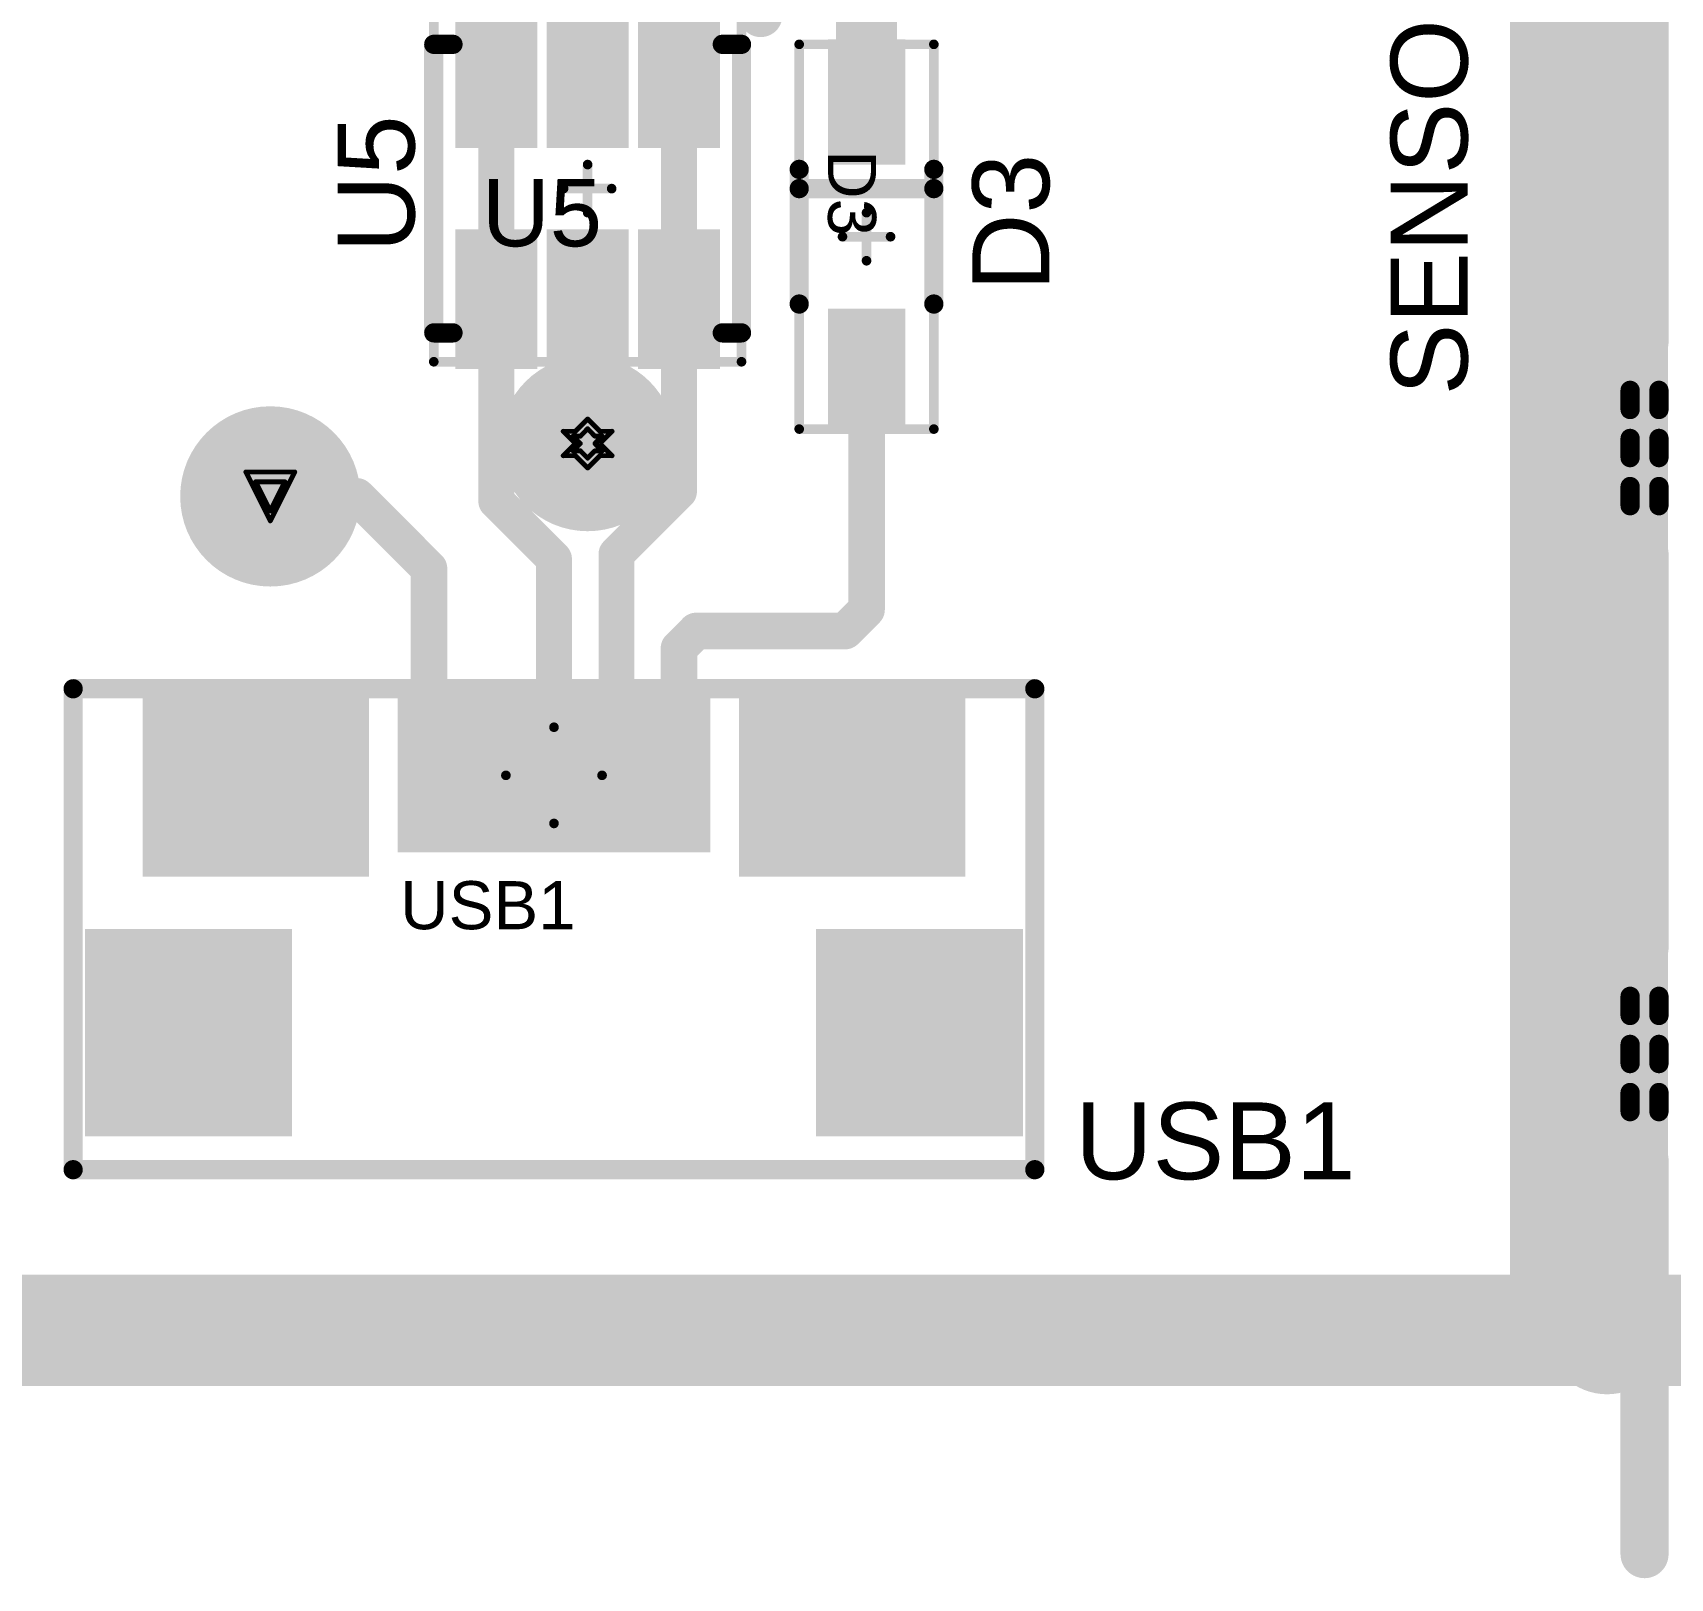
# Model space of a CAD drawing. Header units: inches. Extents: x -21 to 344, y -3 to 240.
# Drawn here: x 58.63 to 75.66, y -2.65 to 13.42 of the extents above; entities that cross this region are included whole.
import ezdxf

# ---------------------------------------------------------------- set-up
doc = ezdxf.new("R2010")
doc.units = ezdxf.units.IN
for name, color, linetype in [('Bottom Layer', 5, 'Continuous'), ('Drill Drawing', 1, 'Continuous'), ('Int1 -GND)', 76, 'Continuous'), ('Int2 -PWR)', 16, 'Continuous'), ('Keep-Out Layer', 6, 'Continuous'), ('Route Tool Path', 56, 'Continuous'), ('Top Component Center', 76, 'Continuous'), ('Top Designator', 56, 'Continuous'), ('Top Layer', 1, 'Continuous'), ('Top Overlay', 2, 'Continuous'), ('Top Paste', 8, 'Continuous'), ('Top Solder', 216, 'Continuous'), ('Via Holes', 16, 'Continuous')]:
    doc.layers.add(name, color=color, linetype=linetype)
doc.styles.add('Arial', font='', dxfattribs={"height": 0.2})
doc.styles.get('Arial').set_extended_font_data('Arial')

# ---------------------------------------------------------------- blocks, each defined once
blk = doc.blocks.new('MICRO_B_USB_4')
at = {"layer": 'Top Layer'}
for points in [[(-4.15, 0.675), (-2.05, 0.675), (-2.05, -0.925), (-4.15, -0.925)], [(-1.5, 0.675), (-1.1, 0.675), (-1.1, -0.675), (-1.5, -0.675)], [(-0.85, 0.675), (-0.45, 0.675), (-0.45, -0.675), (-0.85, -0.675)], [(-0.2, 0.675), (0.2, 0.675), (0.2, -0.675), (-0.2, -0.675)], [(0.45, 0.675), (0.85, 0.675), (0.85, -0.675), (0.45, -0.675)], [(1.1, 0.675), (1.5, 0.675), (1.5, -0.675), (1.1, -0.675)], [(2.05, 0.675), (4.15, 0.675), (4.15, -0.925), (2.05, -0.925)], [(-4.75, -1.725), (-2.85, -1.725), (-2.85, -3.625), (-4.75, -3.625)], [(2.85, -1.725), (4.75, -1.725), (4.75, -3.625), (2.85, -3.625)]]:
    blk.add_hatch(color=1, dxfattribs=at).paths.add_polyline_path(points)
at = {"layer": 'Top Paste'}
for points in [[(-4.277, 0.802), (-1.923, 0.802), (-1.923, -1.052), (-4.277, -1.052)], [(-1.627, 0.802), (-0.973, 0.802), (-0.973, -0.802), (-1.627, -0.802)], [(-0.977, 0.802), (-0.323, 0.802), (-0.323, -0.802), (-0.977, -0.802)], [(-0.327, 0.802), (0.327, 0.802), (0.327, -0.802), (-0.327, -0.802)], [(0.323, 0.802), (0.977, 0.802), (0.977, -0.802), (0.323, -0.802)], [(0.973, 0.802), (1.627, 0.802), (1.627, -0.802), (0.973, -0.802)], [(1.923, 0.802), (4.277, 0.802), (4.277, -1.052), (1.923, -1.052)], [(-4.877, -1.598), (-2.723, -1.598), (-2.723, -3.752), (-4.877, -3.752)], [(2.723, -1.598), (4.877, -1.598), (4.877, -3.752), (2.723, -3.752)]]:
    blk.add_hatch(color=8, dxfattribs=at).paths.add_polyline_path(points)
at = {"layer": 'Top Solder'}
for points in [[(-4.2, 0.725), (-2, 0.725), (-2, -0.975), (-4.2, -0.975)], [(-1.55, 0.725), (-1.05, 0.725), (-1.05, -0.725), (-1.55, -0.725)], [(-0.9, 0.725), (-0.4, 0.725), (-0.4, -0.725), (-0.9, -0.725)], [(-0.25, 0.725), (0.25, 0.725), (0.25, -0.725), (-0.25, -0.725)], [(0.4, 0.725), (0.9, 0.725), (0.9, -0.725), (0.4, -0.725)], [(1.05, 0.725), (1.55, 0.725), (1.55, -0.725), (1.05, -0.725)], [(2, 0.725), (4.2, 0.725), (4.2, -0.975), (2, -0.975)], [(-4.8, -1.675), (-2.8, -1.675), (-2.8, -3.675), (-4.8, -3.675)], [(2.8, -1.675), (4.8, -1.675), (4.8, -3.675), (2.8, -3.675)]]:
    blk.add_hatch(color=216, dxfattribs=at).paths.add_polyline_path(points)
at = {"layer": 'Top Component Center'}
for points in [[(-5, 0.9, 0.1, 0.1, 0), (5, 0.9, 0.1, 0.1, 0)], [(-5, -4.1, 0.1, 0.1, 0), (-5, 0.9, 0.1, 0.1, 0)], [(5, -4.1, 0.1, 0.1, 0), (5, 0.9, 0.1, 0.1, 0)], [(0, -0.5, 0.1, 0.1, 0), (0, 0.5, 0.1, 0.1, 0)], [(-0.5, 0, 0.1, 0.1, 0), (0.5, 0, 0.1, 0.1, 0)], [(-5, -4.1, 0.1, 0.1, 0), (5, -4.1, 0.1, 0.1, 0)]]:
    blk.add_lwpolyline(points, format="xyseb", dxfattribs=at)
for points in [[(-5.025, 0.9, 0.05, 0.05, 1), (-4.975, 0.9, 0.05, 0.05, 1)], [(-5.025, 0.9, 0.05, 0.05, 1), (-4.975, 0.9, 0.05, 0.05, 1)], [(4.975, 0.9, 0.05, 0.05, 1), (5.025, 0.9, 0.05, 0.05, 1)], [(4.975, 0.9, 0.05, 0.05, 1), (5.025, 0.9, 0.05, 0.05, 1)], [(-0.025, 0.5, 0.05, 0.05, 1), (0.025, 0.5, 0.05, 0.05, 1)], [(-0.525, 0, 0.05, 0.05, 1), (-0.475, 0, 0.05, 0.05, 1)], [(0.475, 0, 0.05, 0.05, 1), (0.525, 0, 0.05, 0.05, 1)], [(-0.025, -0.5, 0.05, 0.05, 1), (0.025, -0.5, 0.05, 0.05, 1)], [(-5.025, -4.1, 0.05, 0.05, 1), (-4.975, -4.1, 0.05, 0.05, 1)], [(-5.025, -4.1, 0.05, 0.05, 1), (-4.975, -4.1, 0.05, 0.05, 1)], [(4.975, -4.1, 0.05, 0.05, 1), (5.025, -4.1, 0.05, 0.05, 1)], [(4.975, -4.1, 0.05, 0.05, 1), (5.025, -4.1, 0.05, 0.05, 1)]]:
    blk.add_lwpolyline(points, format="xyseb", close=True, dxfattribs=at)
at = {"layer": 'Top Designator'}
for points in [[(-5, 0.9, 0.1, 0.1, 0), (5, 0.9, 0.1, 0.1, 0)], [(-5, -4.1, 0.1, 0.1, 0), (-5, 0.9, 0.1, 0.1, 0)], [(5, -4.1, 0.1, 0.1, 0), (5, 0.9, 0.1, 0.1, 0)], [(-5, -4.1, 0.1, 0.1, 0), (5, -4.1, 0.1, 0.1, 0)]]:
    blk.add_lwpolyline(points, format="xyseb", dxfattribs=at)
for points in [[(-5.025, 0.9, 0.05, 0.05, 1), (-4.975, 0.9, 0.05, 0.05, 1)], [(-5.025, 0.9, 0.05, 0.05, 1), (-4.975, 0.9, 0.05, 0.05, 1)], [(4.975, 0.9, 0.05, 0.05, 1), (5.025, 0.9, 0.05, 0.05, 1)], [(4.975, 0.9, 0.05, 0.05, 1), (5.025, 0.9, 0.05, 0.05, 1)], [(-5.025, -4.1, 0.05, 0.05, 1), (-4.975, -4.1, 0.05, 0.05, 1)], [(-5.025, -4.1, 0.05, 0.05, 1), (-4.975, -4.1, 0.05, 0.05, 1)], [(4.975, -4.1, 0.05, 0.05, 1), (5.025, -4.1, 0.05, 0.05, 1)], [(4.975, -4.1, 0.05, 0.05, 1), (5.025, -4.1, 0.05, 0.05, 1)]]:
    blk.add_lwpolyline(points, format="xyseb", close=True, dxfattribs=at)
at = {"layer": 'Top Overlay'}
for points in [[(-5, -4.1, 0.2, 0.2, 0), (-5, 0.9, 0.2, 0.2, 0)], [(-5, 0.9, 0.2, 0.2, 0), (5, 0.9, 0.2, 0.2, 0)], [(5, -4.1, 0.2, 0.2, 0), (5, 0.9, 0.2, 0.2, 0)], [(-5, -4.1, 0.2, 0.2, 0), (5, -4.1, 0.2, 0.2, 0)]]:
    blk.add_lwpolyline(points, format="xyseb", dxfattribs=at)
for points in [[(-5.05, 0.9, 0.1, 0.1, 1), (-4.95, 0.9, 0.1, 0.1, 1)], [(-5.05, 0.9, 0.1, 0.1, 1), (-4.95, 0.9, 0.1, 0.1, 1)], [(4.95, 0.9, 0.1, 0.1, 1), (5.05, 0.9, 0.1, 0.1, 1)], [(4.95, 0.9, 0.1, 0.1, 1), (5.05, 0.9, 0.1, 0.1, 1)], [(-5.05, -4.1, 0.1, 0.1, 1), (-4.95, -4.1, 0.1, 0.1, 1)], [(-5.05, -4.1, 0.1, 0.1, 1), (-4.95, -4.1, 0.1, 0.1, 1)], [(4.95, -4.1, 0.1, 0.1, 1), (5.05, -4.1, 0.1, 0.1, 1)], [(4.95, -4.1, 0.1, 0.1, 1), (5.05, -4.1, 0.1, 0.1, 1)]]:
    blk.add_lwpolyline(points, format="xyseb", close=True, dxfattribs=at)
at = {"layer": 'Top Designator', "style": 'Arial'}
blk.add_text('USB1', height=0.5, rotation=360, dxfattribs=at).set_placement((-1.6, -1.6))
blk = doc.blocks.new('SOT23_6L_9')
at = {"layer": 'Top Layer'}
for points in [[(-0.55, 1.25), (-0.55, 0.65), (-1.75, 0.65), (-1.75, 1.25)], [(1.75, 1.25), (1.75, 0.65), (0.55, 0.65), (0.55, 1.25)], [(-0.55, 0.3), (-0.55, -0.3), (-1.75, -0.3), (-1.75, 0.3)], [(1.75, 0.3), (1.75, -0.3), (0.55, -0.3), (0.55, 0.3)], [(-0.55, -0.65), (-0.55, -1.25), (-1.75, -1.25), (-1.75, -0.65)], [(1.75, -0.65), (1.75, -1.25), (0.55, -1.25), (0.55, -0.65)]]:
    blk.add_hatch(color=1, dxfattribs=at).paths.add_polyline_path(points)
at = {"layer": 'Top Paste'}
for points in [[(-0.423, 1.377), (-0.423, 0.523), (-1.877, 0.523), (-1.877, 1.377)], [(1.877, 1.377), (1.877, 0.523), (0.423, 0.523), (0.423, 1.377)], [(-0.423, 0.427), (-0.423, -0.427), (-1.877, -0.427), (-1.877, 0.427)], [(1.877, 0.427), (1.877, -0.427), (0.423, -0.427), (0.423, 0.427)], [(-0.423, -0.523), (-0.423, -1.377), (-1.877, -1.377), (-1.877, -0.523)], [(1.877, -0.523), (1.877, -1.377), (0.423, -1.377), (0.423, -0.523)]]:
    blk.add_hatch(color=8, dxfattribs=at).paths.add_polyline_path(points)
at = {"layer": 'Top Solder'}
for points in [[(-0.5, 1.3), (-0.5, 0.6), (-1.8, 0.6), (-1.8, 1.3)], [(1.8, 1.3), (1.8, 0.6), (0.5, 0.6), (0.5, 1.3)], [(-0.5, 0.35), (-0.5, -0.35), (-1.8, -0.35), (-1.8, 0.35)], [(1.8, 0.35), (1.8, -0.35), (0.5, -0.35), (0.5, 0.35)], [(-0.5, -0.6), (-0.5, -1.3), (-1.8, -1.3), (-1.8, -0.6)], [(1.8, -0.6), (1.8, -1.3), (0.5, -1.3), (0.5, -0.6)]]:
    blk.add_hatch(color=216, dxfattribs=at).paths.add_polyline_path(points)
at = {"layer": 'Top Component Center'}
for points in [[(-1.8, -1.6, 0.1, 0.1, 0), (-1.8, 1.6, 0.1, 0.1, 0)], [(1.8, 1.6, 0.1, 0.1, 0), (-1.8, 1.6, 0.1, 0.1, 0)], [(1.8, -1.6, 0.1, 0.1, 0), (1.8, 1.6, 0.1, 0.1, 0)], [(0, -0.25, 0.1, 0.1, 0), (0, 0.25, 0.1, 0.1, 0)], [(0.25, 0, 0.1, 0.1, 0), (-0.25, 0, 0.1, 0.1, 0)], [(1.8, -1.6, 0.1, 0.1, 0), (-1.8, -1.6, 0.1, 0.1, 0)]]:
    blk.add_lwpolyline(points, format="xyseb", dxfattribs=at)
for points in [[(-1.825, 1.6, 0.05, 0.05, 1), (-1.775, 1.6, 0.05, 0.05, 1)], [(-1.825, 1.6, 0.05, 0.05, 1), (-1.775, 1.6, 0.05, 0.05, 1)], [(1.775, 1.6, 0.05, 0.05, 1), (1.825, 1.6, 0.05, 0.05, 1)], [(1.775, 1.6, 0.05, 0.05, 1), (1.825, 1.6, 0.05, 0.05, 1)], [(-0.025, 0.25, 0.05, 0.05, 1), (0.025, 0.25, 0.05, 0.05, 1)], [(-0.275, 0, 0.05, 0.05, 1), (-0.225, 0, 0.05, 0.05, 1)], [(0.225, 0, 0.05, 0.05, 1), (0.275, 0, 0.05, 0.05, 1)], [(-0.025, -0.25, 0.05, 0.05, 1), (0.025, -0.25, 0.05, 0.05, 1)], [(-1.825, -1.6, 0.05, 0.05, 1), (-1.775, -1.6, 0.05, 0.05, 1)], [(-1.825, -1.6, 0.05, 0.05, 1), (-1.775, -1.6, 0.05, 0.05, 1)], [(1.775, -1.6, 0.05, 0.05, 1), (1.825, -1.6, 0.05, 0.05, 1)], [(1.775, -1.6, 0.05, 0.05, 1), (1.825, -1.6, 0.05, 0.05, 1)]]:
    blk.add_lwpolyline(points, format="xyseb", close=True, dxfattribs=at)
at = {"layer": 'Top Designator'}
for points in [[(-1.8, -1.6, 0.1, 0.1, 0), (-1.8, 1.6, 0.1, 0.1, 0)], [(1.8, 1.6, 0.1, 0.1, 0), (-1.8, 1.6, 0.1, 0.1, 0)], [(1.8, -1.6, 0.1, 0.1, 0), (1.8, 1.6, 0.1, 0.1, 0)], [(1.8, -1.6, 0.1, 0.1, 0), (-1.8, -1.6, 0.1, 0.1, 0)]]:
    blk.add_lwpolyline(points, format="xyseb", dxfattribs=at)
for points in [[(-1.825, 1.6, 0.05, 0.05, 1), (-1.775, 1.6, 0.05, 0.05, 1)], [(-1.825, 1.6, 0.05, 0.05, 1), (-1.775, 1.6, 0.05, 0.05, 1)], [(1.775, 1.6, 0.05, 0.05, 1), (1.825, 1.6, 0.05, 0.05, 1)], [(1.775, 1.6, 0.05, 0.05, 1), (1.825, 1.6, 0.05, 0.05, 1)], [(-1.825, -1.6, 0.05, 0.05, 1), (-1.775, -1.6, 0.05, 0.05, 1)], [(-1.825, -1.6, 0.05, 0.05, 1), (-1.775, -1.6, 0.05, 0.05, 1)], [(1.775, -1.6, 0.05, 0.05, 1), (1.825, -1.6, 0.05, 0.05, 1)], [(1.775, -1.6, 0.05, 0.05, 1), (1.825, -1.6, 0.05, 0.05, 1)]]:
    blk.add_lwpolyline(points, format="xyseb", close=True, dxfattribs=at)
at = {"layer": 'Top Overlay'}
for points in [[(-1.7, 1.8, 0.25, 0.25, 1), (-1.9, 1.8, 0.25, 0.25, 1)], [(-1.962, 1.8, 0.125, 0.125, 1), (-1.837, 1.8, 0.125, 0.125, 1)], [(-1.762, 1.8, 0.125, 0.125, 1), (-1.637, 1.8, 0.125, 0.125, 1)], [(-1.55, 1.6, 0.1, 0.1, 1), (-1.45, 1.6, 0.1, 0.1, 1)], [(-1.55, 1.6, 0.1, 0.1, 1), (-1.45, 1.6, 0.1, 0.1, 1)], [(1.45, 1.6, 0.1, 0.1, 1), (1.55, 1.6, 0.1, 0.1, 1)], [(1.45, 1.6, 0.1, 0.1, 1), (1.55, 1.6, 0.1, 0.1, 1)], [(-1.55, 1.4, 0.1, 0.1, 1), (-1.45, 1.4, 0.1, 0.1, 1)], [(1.45, 1.4, 0.1, 0.1, 1), (1.55, 1.4, 0.1, 0.1, 1)], [(-1.55, -1.4, 0.1, 0.1, 1), (-1.45, -1.4, 0.1, 0.1, 1)], [(1.45, -1.4, 0.1, 0.1, 1), (1.55, -1.4, 0.1, 0.1, 1)], [(-1.55, -1.6, 0.1, 0.1, 1), (-1.45, -1.6, 0.1, 0.1, 1)], [(-1.55, -1.6, 0.1, 0.1, 1), (-1.45, -1.6, 0.1, 0.1, 1)], [(1.45, -1.6, 0.1, 0.1, 1), (1.55, -1.6, 0.1, 0.1, 1)], [(1.45, -1.6, 0.1, 0.1, 1), (1.55, -1.6, 0.1, 0.1, 1)]]:
    blk.add_lwpolyline(points, format="xyseb", close=True, dxfattribs=at)
for points in [[(-1.5, 1.4, 0.2, 0.2, 0), (-1.5, 1.6, 0.2, 0.2, 0)], [(1.5, 1.6, 0.2, 0.2, 0), (-1.5, 1.6, 0.2, 0.2, 0)], [(1.5, 1.4, 0.2, 0.2, 0), (1.5, 1.6, 0.2, 0.2, 0)], [(-1.5, -1.6, 0.2, 0.2, 0), (-1.5, -1.4, 0.2, 0.2, 0)], [(1.5, -1.6, 0.2, 0.2, 0), (1.5, -1.4, 0.2, 0.2, 0)], [(1.5, -1.6, 0.2, 0.2, 0), (-1.5, -1.6, 0.2, 0.2, 0)]]:
    blk.add_lwpolyline(points, format="xyseb", dxfattribs=at)
at = {"layer": 'Top Designator', "style": 'Arial'}
blk.add_text('U5', height=0.7, rotation=90, dxfattribs=at).set_placement((0.6, -1.1))
blk = doc.blocks.new('SOD323F_76')
at = {"layer": 'Top Layer'}
for points in [[(-1.925, 0.275), (-0.875, 0.275), (-0.875, -0.275), (-1.925, -0.275)], [(0.875, 0.275), (1.925, 0.275), (1.925, -0.275), (0.875, -0.275)]]:
    blk.add_hatch(color=1, dxfattribs=at).paths.add_polyline_path(points)
at = {"layer": 'Top Paste'}
for points in [[(-2.052, 0.402), (-0.748, 0.402), (-0.748, -0.402), (-2.052, -0.402)], [(0.748, 0.402), (2.052, 0.402), (2.052, -0.402), (0.748, -0.402)]]:
    blk.add_hatch(color=8, dxfattribs=at).paths.add_polyline_path(points)
at = {"layer": 'Top Solder'}
for points in [[(-1.975, 0.325), (-0.825, 0.325), (-0.825, -0.325), (-1.975, -0.325)], [(0.825, 0.325), (1.975, 0.325), (1.975, -0.325), (0.825, -0.325)]]:
    blk.add_hatch(color=216, dxfattribs=at).paths.add_polyline_path(points)
at = {"layer": 'Top Component Center'}
for points in [[(2, 0.7, 0.1, 0.1, 0), (-2, 0.7, 0.1, 0.1, 0)], [(-2, -0.7, 0.1, 0.1, 0), (-2, 0.7, 0.1, 0.1, 0)], [(2, -0.7, 0.1, 0.1, 0), (2, 0.7, 0.1, 0.1, 0)], [(0, -0.25, 0.1, 0.1, 0), (0, 0.25, 0.1, 0.1, 0)], [(0.25, 0, 0.1, 0.1, 0), (-0.25, 0, 0.1, 0.1, 0)], [(2, -0.7, 0.1, 0.1, 0), (-2, -0.7, 0.1, 0.1, 0)]]:
    blk.add_lwpolyline(points, format="xyseb", dxfattribs=at)
for points in [[(-2.025, 0.7, 0.05, 0.05, 1), (-1.975, 0.7, 0.05, 0.05, 1)], [(-2.025, 0.7, 0.05, 0.05, 1), (-1.975, 0.7, 0.05, 0.05, 1)], [(1.975, 0.7, 0.05, 0.05, 1), (2.025, 0.7, 0.05, 0.05, 1)], [(1.975, 0.7, 0.05, 0.05, 1), (2.025, 0.7, 0.05, 0.05, 1)], [(-0.025, 0.25, 0.05, 0.05, 1), (0.025, 0.25, 0.05, 0.05, 1)], [(-0.275, 0, 0.05, 0.05, 1), (-0.225, 0, 0.05, 0.05, 1)], [(0.225, 0, 0.05, 0.05, 1), (0.275, 0, 0.05, 0.05, 1)], [(-0.025, -0.25, 0.05, 0.05, 1), (0.025, -0.25, 0.05, 0.05, 1)], [(-2.025, -0.7, 0.05, 0.05, 1), (-1.975, -0.7, 0.05, 0.05, 1)], [(-2.025, -0.7, 0.05, 0.05, 1), (-1.975, -0.7, 0.05, 0.05, 1)], [(1.975, -0.7, 0.05, 0.05, 1), (2.025, -0.7, 0.05, 0.05, 1)], [(1.975, -0.7, 0.05, 0.05, 1), (2.025, -0.7, 0.05, 0.05, 1)]]:
    blk.add_lwpolyline(points, format="xyseb", close=True, dxfattribs=at)
at = {"layer": 'Top Designator'}
for points in [[(2, 0.7, 0.1, 0.1, 0), (-2, 0.7, 0.1, 0.1, 0)], [(-2, -0.7, 0.1, 0.1, 0), (-2, 0.7, 0.1, 0.1, 0)], [(2, -0.7, 0.1, 0.1, 0), (2, 0.7, 0.1, 0.1, 0)], [(2, -0.7, 0.1, 0.1, 0), (-2, -0.7, 0.1, 0.1, 0)]]:
    blk.add_lwpolyline(points, format="xyseb", dxfattribs=at)
for points in [[(-2.025, 0.7, 0.05, 0.05, 1), (-1.975, 0.7, 0.05, 0.05, 1)], [(-2.025, 0.7, 0.05, 0.05, 1), (-1.975, 0.7, 0.05, 0.05, 1)], [(1.975, 0.7, 0.05, 0.05, 1), (2.025, 0.7, 0.05, 0.05, 1)], [(1.975, 0.7, 0.05, 0.05, 1), (2.025, 0.7, 0.05, 0.05, 1)], [(-2.025, -0.7, 0.05, 0.05, 1), (-1.975, -0.7, 0.05, 0.05, 1)], [(-2.025, -0.7, 0.05, 0.05, 1), (-1.975, -0.7, 0.05, 0.05, 1)], [(1.975, -0.7, 0.05, 0.05, 1), (2.025, -0.7, 0.05, 0.05, 1)], [(1.975, -0.7, 0.05, 0.05, 1), (2.025, -0.7, 0.05, 0.05, 1)]]:
    blk.add_lwpolyline(points, format="xyseb", close=True, dxfattribs=at)
at = {"layer": 'Top Overlay'}
for points in [[(0.7, 0.7, 0.2, 0.2, 0), (-0.7, 0.7, 0.2, 0.2, 0)], [(-0.5, -0.7, 0.2, 0.2, 0), (-0.5, 0.7, 0.2, 0.2, 0)], [(0.7, -0.7, 0.2, 0.2, 0), (-0.7, -0.7, 0.2, 0.2, 0)]]:
    blk.add_lwpolyline(points, format="xyseb", dxfattribs=at)
for points in [[(-0.75, 0.7, 0.1, 0.1, 1), (-0.65, 0.7, 0.1, 0.1, 1)], [(-0.55, 0.7, 0.1, 0.1, 1), (-0.45, 0.7, 0.1, 0.1, 1)], [(0.65, 0.7, 0.1, 0.1, 1), (0.75, 0.7, 0.1, 0.1, 1)], [(-0.75, -0.7, 0.1, 0.1, 1), (-0.65, -0.7, 0.1, 0.1, 1)], [(-0.55, -0.7, 0.1, 0.1, 1), (-0.45, -0.7, 0.1, 0.1, 1)], [(0.65, -0.7, 0.1, 0.1, 1), (0.75, -0.7, 0.1, 0.1, 1)]]:
    blk.add_lwpolyline(points, format="xyseb", close=True, dxfattribs=at)
at = {"layer": 'Top Designator', "style": 'Arial'}
blk.add_text('D3', height=0.5, dxfattribs=at).set_placement((-0.9, -0.4))

msp = doc.modelspace()

# ---------------------------------------------------------------- hatches: boundary and pattern name
at = {"layer": 'Bottom Layer'}
h = msp.add_hatch(color=5, dxfattribs=at)
edge = h.paths.add_edge_path()
edge.add_arc((64.4, 9.15), 0.25, 0, 360)
h = msp.add_hatch(color=5, dxfattribs=at)
edge = h.paths.add_edge_path()
edge.add_arc((61.1, 8.6), 0.3, 0, 360)
at = {"layer": 'Int1 -GND)'}
h = msp.add_hatch(color=7, dxfattribs=at)
edge = h.paths.add_edge_path()
edge.add_arc((64.4, 9.15), 0.912, 0, 360)
at = {"layer": 'Int2 -PWR)'}
h = msp.add_hatch(color=7, dxfattribs=at)
edge = h.paths.add_edge_path()
edge.add_arc((61.1, 8.6), 0.937, 0, 360)
at = {"layer": 'Top Layer'}
h = msp.add_hatch(color=1, dxfattribs=at)
edge = h.paths.add_edge_path()
edge.add_arc((64.4, 9.15), 0.25, 0, 360)
h = msp.add_hatch(color=1, dxfattribs=at)
edge = h.paths.add_edge_path()
edge.add_arc((61.1, 8.6), 0.3, 0, 360)
at = {"layer": 'Via Holes'}
h = msp.add_hatch(color=7, dxfattribs=at)
edge = h.paths.add_edge_path()
edge.add_arc((64.4, 9.15), 0.15, 0, 360)
h = msp.add_hatch(color=7, dxfattribs=at)
edge = h.paths.add_edge_path()
edge.add_arc((61.1, 8.6), 0.175, 0, 360)

# ---------------------------------------------------------------- linework, layer by layer
at = {"layer": 'Drill Drawing'}
for points in [[(64.273, 9.277, 0.0508, 0.0508, 0), (64.4, 9.404, 0.0508, 0.0508, 0)], [(64.4, 9.404, 0.0508, 0.0508, 0), (64.527, 9.277, 0.0508, 0.0508, 0)], [(64.146, 9.277, 0.0508, 0.0508, 0), (64.273, 9.15, 0.0508, 0.0508, 0)], [(64.146, 9.277, 0.0508, 0.0508, 0), (64.273, 9.277, 0.0508, 0.0508, 0)], [(64.248, 9.226, 0.0508, 0.0508, 0), (64.324, 9.15, 0.0508, 0.0508, 0)], [(64.248, 9.226, 0.0508, 0.0508, 0), (64.324, 9.226, 0.0508, 0.0508, 0)], [(64.324, 9.226, 0.0508, 0.0508, 0), (64.4, 9.303, 0.0508, 0.0508, 0)], [(64.4, 9.303, 0.0508, 0.0508, 0), (64.476, 9.226, 0.0508, 0.0508, 0)], [(64.476, 9.226, 0.0508, 0.0508, 0), (64.552, 9.226, 0.0508, 0.0508, 0)], [(64.476, 9.15, 0.0508, 0.0508, 0), (64.552, 9.226, 0.0508, 0.0508, 0)], [(64.527, 9.277, 0.0508, 0.0508, 0), (64.654, 9.277, 0.0508, 0.0508, 0)], [(64.527, 9.15, 0.0508, 0.0508, 0), (64.654, 9.277, 0.0508, 0.0508, 0)], [(64.146, 9.023, 0.0508, 0.0508, 0), (64.273, 9.15, 0.0508, 0.0508, 0)], [(64.146, 9.023, 0.0508, 0.0508, 0), (64.273, 9.023, 0.0508, 0.0508, 0)], [(64.248, 9.074, 0.0508, 0.0508, 0), (64.324, 9.15, 0.0508, 0.0508, 0)], [(64.248, 9.074, 0.0508, 0.0508, 0), (64.324, 9.074, 0.0508, 0.0508, 0)], [(64.273, 9.023, 0.0508, 0.0508, 0), (64.4, 8.896, 0.0508, 0.0508, 0)], [(64.324, 9.074, 0.0508, 0.0508, 0), (64.4, 8.998, 0.0508, 0.0508, 0)], [(64.4, 8.998, 0.0508, 0.0508, 0), (64.476, 9.074, 0.0508, 0.0508, 0)], [(64.4, 8.896, 0.0508, 0.0508, 0), (64.527, 9.023, 0.0508, 0.0508, 0)], [(64.476, 9.15, 0.0508, 0.0508, 0), (64.552, 9.074, 0.0508, 0.0508, 0)], [(64.476, 9.074, 0.0508, 0.0508, 0), (64.552, 9.074, 0.0508, 0.0508, 0)], [(64.527, 9.15, 0.0508, 0.0508, 0), (64.654, 9.023, 0.0508, 0.0508, 0)], [(64.527, 9.023, 0.0508, 0.0508, 0), (64.654, 9.023, 0.0508, 0.0508, 0)], [(60.846, 8.854, 0.0508, 0.0508, 0), (61.354, 8.854, 0.0508, 0.0508, 0)], [(60.846, 8.854, 0.0508, 0.0508, 0), (61.1, 8.346, 0.0508, 0.0508, 0)], [(61.1, 8.346, 0.0508, 0.0508, 0), (61.354, 8.854, 0.0508, 0.0508, 0)], [(60.948, 8.752, 0.0508, 0.0508, 0), (61.252, 8.752, 0.0508, 0.0508, 0)], [(60.948, 8.752, 0.0508, 0.0508, 0), (61.1, 8.448, 0.0508, 0.0508, 0)], [(61.1, 8.448, 0.0508, 0.0508, 0), (61.252, 8.752, 0.0508, 0.0508, 0)]]:
    msp.add_lwpolyline(points, format="xyseb", dxfattribs=at)
for points in [[(64.387, 9.404, 0.0254, 0.0254, 1), (64.413, 9.404, 0.0254, 0.0254, 1)], [(64.387, 9.404, 0.0254, 0.0254, 1), (64.413, 9.404, 0.0254, 0.0254, 1)], [(64.133, 9.277, 0.0254, 0.0254, 1), (64.159, 9.277, 0.0254, 0.0254, 1)], [(64.133, 9.277, 0.0254, 0.0254, 1), (64.159, 9.277, 0.0254, 0.0254, 1)], [(64.235, 9.226, 0.0254, 0.0254, 1), (64.26, 9.226, 0.0254, 0.0254, 1)], [(64.235, 9.226, 0.0254, 0.0254, 1), (64.26, 9.226, 0.0254, 0.0254, 1)], [(64.26, 9.277, 0.0254, 0.0254, 1), (64.286, 9.277, 0.0254, 0.0254, 1)], [(64.26, 9.277, 0.0254, 0.0254, 1), (64.286, 9.277, 0.0254, 0.0254, 1)], [(64.311, 9.226, 0.0254, 0.0254, 1), (64.337, 9.226, 0.0254, 0.0254, 1)], [(64.311, 9.226, 0.0254, 0.0254, 1), (64.337, 9.226, 0.0254, 0.0254, 1)], [(64.387, 9.303, 0.0254, 0.0254, 1), (64.413, 9.303, 0.0254, 0.0254, 1)], [(64.387, 9.303, 0.0254, 0.0254, 1), (64.413, 9.303, 0.0254, 0.0254, 1)], [(64.464, 9.226, 0.0254, 0.0254, 1), (64.489, 9.226, 0.0254, 0.0254, 1)], [(64.464, 9.226, 0.0254, 0.0254, 1), (64.489, 9.226, 0.0254, 0.0254, 1)], [(64.514, 9.277, 0.0254, 0.0254, 1), (64.54, 9.277, 0.0254, 0.0254, 1)], [(64.514, 9.277, 0.0254, 0.0254, 1), (64.54, 9.277, 0.0254, 0.0254, 1)], [(64.54, 9.226, 0.0254, 0.0254, 1), (64.565, 9.226, 0.0254, 0.0254, 1)], [(64.54, 9.226, 0.0254, 0.0254, 1), (64.565, 9.226, 0.0254, 0.0254, 1)], [(64.641, 9.277, 0.0254, 0.0254, 1), (64.667, 9.277, 0.0254, 0.0254, 1)], [(64.641, 9.277, 0.0254, 0.0254, 1), (64.667, 9.277, 0.0254, 0.0254, 1)], [(64.133, 9.023, 0.0254, 0.0254, 1), (64.159, 9.023, 0.0254, 0.0254, 1)], [(64.133, 9.023, 0.0254, 0.0254, 1), (64.159, 9.023, 0.0254, 0.0254, 1)], [(64.235, 9.074, 0.0254, 0.0254, 1), (64.26, 9.074, 0.0254, 0.0254, 1)], [(64.235, 9.074, 0.0254, 0.0254, 1), (64.26, 9.074, 0.0254, 0.0254, 1)], [(64.26, 9.15, 0.0254, 0.0254, 1), (64.286, 9.15, 0.0254, 0.0254, 1)], [(64.26, 9.15, 0.0254, 0.0254, 1), (64.286, 9.15, 0.0254, 0.0254, 1)], [(64.26, 9.023, 0.0254, 0.0254, 1), (64.286, 9.023, 0.0254, 0.0254, 1)], [(64.26, 9.023, 0.0254, 0.0254, 1), (64.286, 9.023, 0.0254, 0.0254, 1)], [(64.311, 9.15, 0.0254, 0.0254, 1), (64.337, 9.15, 0.0254, 0.0254, 1)], [(64.311, 9.15, 0.0254, 0.0254, 1), (64.337, 9.15, 0.0254, 0.0254, 1)], [(64.311, 9.074, 0.0254, 0.0254, 1), (64.337, 9.074, 0.0254, 0.0254, 1)], [(64.311, 9.074, 0.0254, 0.0254, 1), (64.337, 9.074, 0.0254, 0.0254, 1)], [(64.464, 9.15, 0.0254, 0.0254, 1), (64.489, 9.15, 0.0254, 0.0254, 1)], [(64.464, 9.15, 0.0254, 0.0254, 1), (64.489, 9.15, 0.0254, 0.0254, 1)], [(64.464, 9.074, 0.0254, 0.0254, 1), (64.489, 9.074, 0.0254, 0.0254, 1)], [(64.464, 9.074, 0.0254, 0.0254, 1), (64.489, 9.074, 0.0254, 0.0254, 1)], [(64.514, 9.15, 0.0254, 0.0254, 1), (64.54, 9.15, 0.0254, 0.0254, 1)], [(64.514, 9.15, 0.0254, 0.0254, 1), (64.54, 9.15, 0.0254, 0.0254, 1)], [(64.514, 9.023, 0.0254, 0.0254, 1), (64.54, 9.023, 0.0254, 0.0254, 1)], [(64.514, 9.023, 0.0254, 0.0254, 1), (64.54, 9.023, 0.0254, 0.0254, 1)], [(64.54, 9.074, 0.0254, 0.0254, 1), (64.565, 9.074, 0.0254, 0.0254, 1)], [(64.54, 9.074, 0.0254, 0.0254, 1), (64.565, 9.074, 0.0254, 0.0254, 1)], [(64.641, 9.023, 0.0254, 0.0254, 1), (64.667, 9.023, 0.0254, 0.0254, 1)], [(64.641, 9.023, 0.0254, 0.0254, 1), (64.667, 9.023, 0.0254, 0.0254, 1)], [(60.833, 8.854, 0.0254, 0.0254, 1), (60.859, 8.854, 0.0254, 0.0254, 1)], [(60.833, 8.854, 0.0254, 0.0254, 1), (60.859, 8.854, 0.0254, 0.0254, 1)], [(61.341, 8.854, 0.0254, 0.0254, 1), (61.367, 8.854, 0.0254, 0.0254, 1)], [(61.341, 8.854, 0.0254, 0.0254, 1), (61.367, 8.854, 0.0254, 0.0254, 1)], [(64.387, 8.998, 0.0254, 0.0254, 1), (64.413, 8.998, 0.0254, 0.0254, 1)], [(64.387, 8.998, 0.0254, 0.0254, 1), (64.413, 8.998, 0.0254, 0.0254, 1)], [(64.387, 8.896, 0.0254, 0.0254, 1), (64.413, 8.896, 0.0254, 0.0254, 1)], [(64.387, 8.896, 0.0254, 0.0254, 1), (64.413, 8.896, 0.0254, 0.0254, 1)], [(60.935, 8.752, 0.0254, 0.0254, 1), (60.96, 8.752, 0.0254, 0.0254, 1)], [(60.935, 8.752, 0.0254, 0.0254, 1), (60.96, 8.752, 0.0254, 0.0254, 1)], [(61.24, 8.752, 0.0254, 0.0254, 1), (61.265, 8.752, 0.0254, 0.0254, 1)], [(61.24, 8.752, 0.0254, 0.0254, 1), (61.265, 8.752, 0.0254, 0.0254, 1)], [(61.087, 8.448, 0.0254, 0.0254, 1), (61.113, 8.448, 0.0254, 0.0254, 1)], [(61.087, 8.448, 0.0254, 0.0254, 1), (61.113, 8.448, 0.0254, 0.0254, 1)], [(61.087, 8.346, 0.0254, 0.0254, 1), (61.113, 8.346, 0.0254, 0.0254, 1)], [(61.087, 8.346, 0.0254, 0.0254, 1), (61.113, 8.346, 0.0254, 0.0254, 1)]]:
    msp.add_lwpolyline(points, format="xyseb", close=True, dxfattribs=at)
at = {"layer": 'Int1 -GND)'}
for points in [[(74.5, 0.1, 1.016, 1.016, 0), (74.5, 106.9, 1.016, 1.016, 0)], [(75, 0.1, 1.27, 1.27, 0), (75, 39.2, 1.27, 1.27, 0)], [(60.866, 9.242, 0.254, 0.254, -0.176327), (61.334, 9.242, 0.254, 0.254, 0)], [(60.458, 8.366, 0.254, 0.254, -0.176327), (60.458, 8.834, 0.254, 0.254, 0)], [(61.742, 8.834, 0.254, 0.254, -0.176327), (61.742, 8.366, 0.254, 0.254, 0)], [(61.334, 7.958, 0.254, 0.254, -0.176327), (60.866, 7.958, 0.254, 0.254, 0)], [(0, 0, 1.016, 1.016, 0), (101, 0, 1.016, 1.016, 0)]]:
    msp.add_lwpolyline(points, format="xyseb", dxfattribs=at)
for points in [[(60.803, 9.242, 0.127, 0.127, 1), (60.93, 9.242, 0.127, 0.127, 1)], [(61.27, 9.242, 0.127, 0.127, 1), (61.397, 9.242, 0.127, 0.127, 1)], [(60.395, 8.834, 0.127, 0.127, 1), (60.522, 8.834, 0.127, 0.127, 1)], [(61.678, 8.834, 0.127, 0.127, 1), (61.805, 8.834, 0.127, 0.127, 1)], [(60.395, 8.366, 0.127, 0.127, 1), (60.522, 8.366, 0.127, 0.127, 1)], [(61.678, 8.366, 0.127, 0.127, 1), (61.805, 8.366, 0.127, 0.127, 1)], [(60.803, 7.958, 0.127, 0.127, 1), (60.93, 7.958, 0.127, 0.127, 1)], [(61.27, 7.958, 0.127, 0.127, 1), (61.397, 7.958, 0.127, 0.127, 1)], [(74.682, 0.1, 0.635, 0.635, 1), (75.317, 0.1, 0.635, 0.635, 1)], [(74.246, 0.1, 0.508, 0.508, 1), (74.754, 0.1, 0.508, 0.508, 1)]]:
    msp.add_lwpolyline(points, format="xyseb", close=True, dxfattribs=at)
at = {"layer": 'Int2 -PWR)'}
for points in [[(74.6, 0, 1.016, 1.016, 0), (74.6, 107.1, 1.016, 1.016, 0)], [(75, -0.1, 1.27, 1.27, 0), (75, 39.2, 1.27, 1.27, 0)], [(64.186, 9.772, 0.254, 0.254, -0.167343), (64.614, 9.772, 0.254, 0.254, 0)], [(63.778, 8.936, 0.254, 0.254, -0.167343), (63.778, 9.364, 0.254, 0.254, 0)], [(65.022, 9.364, 0.254, 0.254, -0.167343), (65.022, 8.936, 0.254, 0.254, 0)], [(64.614, 8.528, 0.254, 0.254, -0.167343), (64.186, 8.528, 0.254, 0.254, 0)], [(0, 0, 1.016, 1.016, 0), (101, 0, 1.016, 1.016, 0)]]:
    msp.add_lwpolyline(points, format="xyseb", dxfattribs=at)
for points in [[(64.122, 9.772, 0.127, 0.127, 1), (64.249, 9.772, 0.127, 0.127, 1)], [(64.551, 9.772, 0.127, 0.127, 1), (64.678, 9.772, 0.127, 0.127, 1)], [(63.714, 9.364, 0.127, 0.127, 1), (63.841, 9.364, 0.127, 0.127, 1)], [(64.959, 9.364, 0.127, 0.127, 1), (65.086, 9.364, 0.127, 0.127, 1)], [(63.714, 8.936, 0.127, 0.127, 1), (63.841, 8.936, 0.127, 0.127, 1)], [(64.959, 8.936, 0.127, 0.127, 1), (65.086, 8.936, 0.127, 0.127, 1)], [(64.122, 8.528, 0.127, 0.127, 1), (64.249, 8.528, 0.127, 0.127, 1)], [(64.551, 8.528, 0.127, 0.127, 1), (64.678, 8.528, 0.127, 0.127, 1)], [(74.682, -0.1, 0.635, 0.635, 1), (75.317, -0.1, 0.635, 0.635, 1)], [(74.346, 0, 0.508, 0.508, 1), (74.854, 0, 0.508, 0.508, 1)]]:
    msp.add_lwpolyline(points, format="xyseb", close=True, dxfattribs=at)
at = {"layer": 'Keep-Out Layer'}
msp.add_lwpolyline([(0, 0, 0.254, 0.254, 0), (101, 0, 0.254, 0.254, 0)], format="xyseb", dxfattribs=at)
at = {"layer": 'Route Tool Path'}
for points in [[(75.39, 10.203, 0.5, 0.5, 0), (75.39, 14.303, 0.5, 0.5, 0)], [(75.24, 9.503, 0.2, 0.2, 0), (75.24, 9.703, 0.2, 0.2, 0)], [(75.54, 9.503, 0.2, 0.2, 0), (75.54, 9.703, 0.2, 0.2, 0)], [(75.24, 9.003, 0.2, 0.2, 0), (75.24, 9.203, 0.2, 0.2, 0)], [(75.54, 9.003, 0.2, 0.2, 0), (75.54, 9.203, 0.2, 0.2, 0)], [(75.24, 8.503, 0.2, 0.2, 0), (75.24, 8.703, 0.2, 0.2, 0)], [(75.54, 8.503, 0.2, 0.2, 0), (75.54, 8.703, 0.2, 0.2, 0)], [(75.39, 3.903, 0.5, 0.5, 0), (75.39, 8.003, 0.5, 0.5, 0)], [(75.24, 3.203, 0.2, 0.2, 0), (75.24, 3.403, 0.2, 0.2, 0)], [(75.54, 3.203, 0.2, 0.2, 0), (75.54, 3.403, 0.2, 0.2, 0)], [(75.24, 2.703, 0.2, 0.2, 0), (75.24, 2.903, 0.2, 0.2, 0)], [(75.54, 2.703, 0.2, 0.2, 0), (75.54, 2.903, 0.2, 0.2, 0)], [(75.24, 2.203, 0.2, 0.2, 0), (75.24, 2.403, 0.2, 0.2, 0)], [(75.54, 2.203, 0.2, 0.2, 0), (75.54, 2.403, 0.2, 0.2, 0)], [(75.39, -2.397, 0.5, 0.5, 0), (75.39, 1.703, 0.5, 0.5, 0)], [(-0.3, -0.4, 0.5, 0.5, 0), (101.8, -0.4, 0.5, 0.5, 0)]]:
    msp.add_lwpolyline(points, format="xyseb", dxfattribs=at)
for points in [[(75.265, 10.203, 0.25, 0.25, 1), (75.515, 10.203, 0.25, 0.25, 1)], [(75.19, 9.703, 0.1, 0.1, 1), (75.29, 9.703, 0.1, 0.1, 1)], [(75.49, 9.703, 0.1, 0.1, 1), (75.59, 9.703, 0.1, 0.1, 1)], [(75.19, 9.503, 0.1, 0.1, 1), (75.29, 9.503, 0.1, 0.1, 1)], [(75.49, 9.503, 0.1, 0.1, 1), (75.59, 9.503, 0.1, 0.1, 1)], [(75.19, 9.203, 0.1, 0.1, 1), (75.29, 9.203, 0.1, 0.1, 1)], [(75.49, 9.203, 0.1, 0.1, 1), (75.59, 9.203, 0.1, 0.1, 1)], [(75.19, 9.003, 0.1, 0.1, 1), (75.29, 9.003, 0.1, 0.1, 1)], [(75.49, 9.003, 0.1, 0.1, 1), (75.59, 9.003, 0.1, 0.1, 1)], [(75.19, 8.703, 0.1, 0.1, 1), (75.29, 8.703, 0.1, 0.1, 1)], [(75.49, 8.703, 0.1, 0.1, 1), (75.59, 8.703, 0.1, 0.1, 1)], [(75.19, 8.503, 0.1, 0.1, 1), (75.29, 8.503, 0.1, 0.1, 1)], [(75.49, 8.503, 0.1, 0.1, 1), (75.59, 8.503, 0.1, 0.1, 1)], [(75.265, 8.003, 0.25, 0.25, 1), (75.515, 8.003, 0.25, 0.25, 1)], [(75.265, 3.903, 0.25, 0.25, 1), (75.515, 3.903, 0.25, 0.25, 1)], [(75.19, 3.403, 0.1, 0.1, 1), (75.29, 3.403, 0.1, 0.1, 1)], [(75.49, 3.403, 0.1, 0.1, 1), (75.59, 3.403, 0.1, 0.1, 1)], [(75.19, 3.203, 0.1, 0.1, 1), (75.29, 3.203, 0.1, 0.1, 1)], [(75.49, 3.203, 0.1, 0.1, 1), (75.59, 3.203, 0.1, 0.1, 1)], [(75.19, 2.903, 0.1, 0.1, 1), (75.29, 2.903, 0.1, 0.1, 1)], [(75.49, 2.903, 0.1, 0.1, 1), (75.59, 2.903, 0.1, 0.1, 1)], [(75.19, 2.703, 0.1, 0.1, 1), (75.29, 2.703, 0.1, 0.1, 1)], [(75.49, 2.703, 0.1, 0.1, 1), (75.59, 2.703, 0.1, 0.1, 1)], [(75.19, 2.403, 0.1, 0.1, 1), (75.29, 2.403, 0.1, 0.1, 1)], [(75.49, 2.403, 0.1, 0.1, 1), (75.59, 2.403, 0.1, 0.1, 1)], [(75.19, 2.203, 0.1, 0.1, 1), (75.29, 2.203, 0.1, 0.1, 1)], [(75.49, 2.203, 0.1, 0.1, 1), (75.59, 2.203, 0.1, 0.1, 1)], [(75.265, 1.703, 0.25, 0.25, 1), (75.515, 1.703, 0.25, 0.25, 1)], [(75.265, -2.397, 0.25, 0.25, 1), (75.515, -2.397, 0.25, 0.25, 1)]]:
    msp.add_lwpolyline(points, format="xyseb", close=True, dxfattribs=at)
at = {"layer": 'Top Layer'}
for points in [[(63.45, 12.95, 0.373, 0.373, 0), (63.45, 14.95, 0.373, 0.373, 0)], [(65.35, 12.95, 0.373, 0.373, 0), (65.35, 14.95, 0.373, 0.373, 0)], [(67.3, 12.7, 0.635, 0.635, 0), (67.3, 14.7, 0.635, 0.635, 0)], [(64.4, 12.95, 0.381, 0.381, 0), (64.4, 14.45, 0.381, 0.381, 0)], [(63.45, 10.65, 0.373, 0.373, 0), (63.45, 12.95, 0.373, 0.373, 0)], [(65.35, 10.65, 0.373, 0.373, 0), (65.35, 12.95, 0.373, 0.373, 0)], [(63.45, 8.55, 0.373, 0.373, 0), (63.45, 10.65, 0.373, 0.373, 0)], [(64.4, 10.65, 0.381, 0.381, 0), (64.4, 10.65, 0.381, 0.381, 0)], [(64.4, 9.15, 0.381, 0.381, 0), (64.4, 10.65, 0.381, 0.381, 0)], [(65.35, 8.65, 0.373, 0.373, 0), (65.35, 10.65, 0.373, 0.373, 0)], [(67.3, 7.423, 0.381, 0.381, 0), (67.3, 9.9, 0.381, 0.381, 0)], [(64.4, 9.15, 0.381, 0.381, 0), (64.4, 9.15, 0.381, 0.381, 0)], [(61.1, 8.6, 0.381, 0.381, 0), (62, 8.6, 0.381, 0.381, 0)], [(62, 8.6, 0.381, 0.381, 0), (62.75, 7.85, 0.381, 0.381, 0)], [(63.45, 8.55, 0.373, 0.373, 0), (64.05, 7.95, 0.373, 0.373, 0)], [(64.7, 8, 0.373, 0.373, 0), (65.35, 8.65, 0.373, 0.373, 0)], [(64.7, 6.756, 0.373, 0.373, 0), (64.7, 8, 0.373, 0.373, 0)], [(62.75, 5.7, 0.381, 0.381, 0), (62.75, 7.85, 0.381, 0.381, 0)], [(64.05, 5.7, 0.373, 0.373, 0), (64.05, 7.95, 0.373, 0.373, 0)], [(67.077, 7.2, 0.381, 0.381, 0), (67.3, 7.423, 0.381, 0.381, 0)], [(65.35, 7.021, 0.381, 0.381, 0), (65.529, 7.2, 0.381, 0.381, 0)], [(65.529, 7.2, 0.381, 0.381, 0), (67.077, 7.2, 0.381, 0.381, 0)], [(65.35, 5.7, 0.381, 0.381, 0), (65.35, 7.021, 0.381, 0.381, 0)], [(64.7, 5.7, 0.373, 0.373, 0), (64.7, 6.756, 0.373, 0.373, 0)], [(64.7, 6.756, 0.373, 0.373, 0), (64.7, 6.756, 0.373, 0.373, 0)]]:
    msp.add_lwpolyline(points, format="xyseb", dxfattribs=at)
for points in [[(63.357, 12.95, 0.187, 0.187, 1), (63.543, 12.95, 0.187, 0.187, 1)], [(63.357, 12.95, 0.187, 0.187, 1), (63.543, 12.95, 0.187, 0.187, 1)], [(64.305, 12.95, 0.191, 0.191, 1), (64.495, 12.95, 0.191, 0.191, 1)], [(65.257, 12.95, 0.187, 0.187, 1), (65.443, 12.95, 0.187, 0.187, 1)], [(65.257, 12.95, 0.187, 0.187, 1), (65.443, 12.95, 0.187, 0.187, 1)], [(67.141, 12.7, 0.318, 0.318, 1), (67.459, 12.7, 0.318, 0.318, 1)], [(63.357, 10.65, 0.187, 0.187, 1), (63.543, 10.65, 0.187, 0.187, 1)], [(63.357, 10.65, 0.187, 0.187, 1), (63.543, 10.65, 0.187, 0.187, 1)], [(64.305, 10.65, 0.191, 0.191, 1), (64.495, 10.65, 0.191, 0.191, 1)], [(64.305, 10.65, 0.191, 0.191, 1), (64.495, 10.65, 0.191, 0.191, 1)], [(64.305, 10.65, 0.191, 0.191, 1), (64.495, 10.65, 0.191, 0.191, 1)], [(65.257, 10.65, 0.187, 0.187, 1), (65.443, 10.65, 0.187, 0.187, 1)], [(65.257, 10.65, 0.187, 0.187, 1), (65.443, 10.65, 0.187, 0.187, 1)], [(67.205, 9.9, 0.191, 0.191, 1), (67.395, 9.9, 0.191, 0.191, 1)], [(64.305, 9.15, 0.191, 0.191, 1), (64.495, 9.15, 0.191, 0.191, 1)], [(64.305, 9.15, 0.191, 0.191, 1), (64.495, 9.15, 0.191, 0.191, 1)], [(64.305, 9.15, 0.191, 0.191, 1), (64.495, 9.15, 0.191, 0.191, 1)], [(61.005, 8.6, 0.191, 0.191, 1), (61.195, 8.6, 0.191, 0.191, 1)], [(61.905, 8.6, 0.191, 0.191, 1), (62.095, 8.6, 0.191, 0.191, 1)], [(61.905, 8.6, 0.191, 0.191, 1), (62.095, 8.6, 0.191, 0.191, 1)], [(63.357, 8.55, 0.187, 0.187, 1), (63.543, 8.55, 0.187, 0.187, 1)], [(63.357, 8.55, 0.187, 0.187, 1), (63.543, 8.55, 0.187, 0.187, 1)], [(65.257, 8.65, 0.187, 0.187, 1), (65.443, 8.65, 0.187, 0.187, 1)], [(65.257, 8.65, 0.187, 0.187, 1), (65.443, 8.65, 0.187, 0.187, 1)], [(64.607, 8, 0.187, 0.187, 1), (64.793, 8, 0.187, 0.187, 1)], [(64.607, 8, 0.187, 0.187, 1), (64.793, 8, 0.187, 0.187, 1)], [(62.655, 7.85, 0.191, 0.191, 1), (62.845, 7.85, 0.191, 0.191, 1)], [(62.655, 7.85, 0.191, 0.191, 1), (62.845, 7.85, 0.191, 0.191, 1)], [(63.957, 7.95, 0.187, 0.187, 1), (64.143, 7.95, 0.187, 0.187, 1)], [(63.957, 7.95, 0.187, 0.187, 1), (64.143, 7.95, 0.187, 0.187, 1)], [(67.205, 7.423, 0.191, 0.191, 1), (67.395, 7.423, 0.191, 0.191, 1)], [(67.205, 7.423, 0.191, 0.191, 1), (67.395, 7.423, 0.191, 0.191, 1)], [(65.433, 7.2, 0.191, 0.191, 1), (65.624, 7.2, 0.191, 0.191, 1)], [(65.433, 7.2, 0.191, 0.191, 1), (65.624, 7.2, 0.191, 0.191, 1)], [(66.982, 7.2, 0.191, 0.191, 1), (67.172, 7.2, 0.191, 0.191, 1)], [(66.982, 7.2, 0.191, 0.191, 1), (67.172, 7.2, 0.191, 0.191, 1)], [(65.255, 7.021, 0.191, 0.191, 1), (65.445, 7.021, 0.191, 0.191, 1)], [(65.255, 7.021, 0.191, 0.191, 1), (65.445, 7.021, 0.191, 0.191, 1)], [(64.607, 6.756, 0.187, 0.187, 1), (64.793, 6.756, 0.187, 0.187, 1)], [(64.607, 6.756, 0.187, 0.187, 1), (64.793, 6.756, 0.187, 0.187, 1)], [(64.607, 6.756, 0.187, 0.187, 1), (64.793, 6.756, 0.187, 0.187, 1)], [(64.607, 6.756, 0.187, 0.187, 1), (64.793, 6.756, 0.187, 0.187, 1)], [(62.655, 5.7, 0.191, 0.191, 1), (62.845, 5.7, 0.191, 0.191, 1)], [(63.957, 5.7, 0.187, 0.187, 1), (64.143, 5.7, 0.187, 0.187, 1)], [(64.607, 5.7, 0.187, 0.187, 1), (64.793, 5.7, 0.187, 0.187, 1)], [(65.255, 5.7, 0.191, 0.191, 1), (65.445, 5.7, 0.191, 0.191, 1)]]:
    msp.add_lwpolyline(points, format="xyseb", close=True, dxfattribs=at)

# ---------------------------------------------------------------- block references
at = {"rotation": 270}
for name, p in [('SOT23_6L_9', (64.4, 11.8)), ('SOD323F_76', (67.3, 11.3))]:
    msp.add_blockref(name, p, dxfattribs=at)
msp.add_blockref('MICRO_B_USB_4', (64.05, 5.7))

# ---------------------------------------------------------------- texts
at = {"layer": 'Top Overlay', "style": 'Arial'}
for s, p in [('SENSOR', (73.55, 9.65)), ('U5', (62.6, 11.134)), ('D3', (69.2, 10.734))]:
    msp.add_text(s, height=0.8, rotation=90, dxfattribs=at).set_placement(p)
msp.add_text('USB1', height=0.8, dxfattribs=at).set_placement((69.467, 1.5))

doc.saveas('drawing.dxf')
